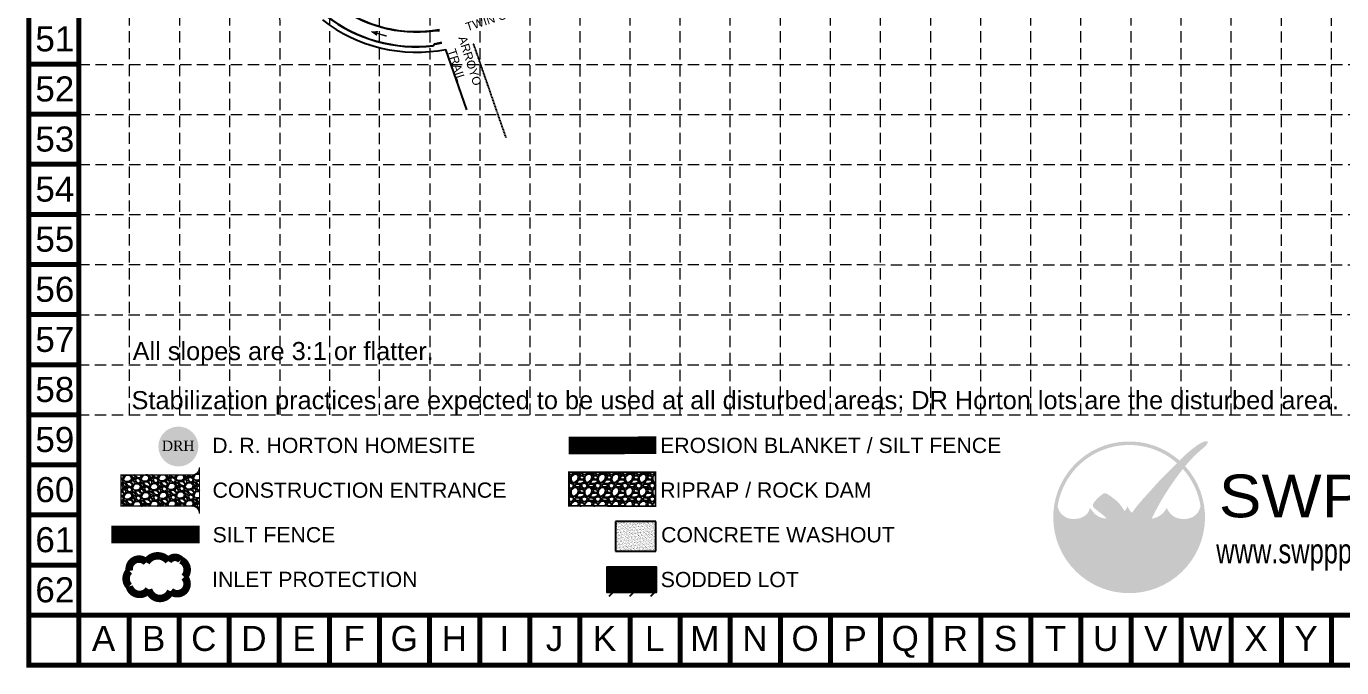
# Model space of a CAD drawing. Header units: inches. Extents: x 2510995 to 2514555, y 7106046 to 7111737.
# Drawn here: x 2510995 to 2513326, y 7106046 to 7107183 of the extents above; entities that cross this region are included whole.
import ezdxf
from ezdxf.enums import TextEntityAlignment as Align

# ---------------------------------------------------------------- set-up
doc = ezdxf.new("R2010")
doc.units = ezdxf.units.IN
doc.header["$MEASUREMENT"] = 0
for name, pattern in [('ACAD_ISO02W100', [15, 12, -3]), ('DASHED', [0.75, 0.5, -0.25]), ('HIDDEN', [0.375, 0.25, -0.125]), ('XHO437PT$0$HIDDEN2', [0.1875, 0.125, -0.0625])]:
    doc.linetypes.add(name, pattern=pattern)
for name, color, linetype in [('BASE', 7, 'Continuous'), ('C-WTRC-FULL-PH2B-N', 7, 'Continuous'), ('GRID', 254, 'DASHED'), ('LEGEND', 7, 'Continuous'), ('LOGO', 7, 'Continuous'), ('XHO437PT$0$C-ROAD-IDEN-E', 6, 'Continuous'), ('XHO437PT$0$V-BNDY-N', 3, 'Continuous'), ('XHO437PT$0$V-ESMT-ROW-E', 6, 'XHO437PT$0$HIDDEN2'), ('XHO437PT$0$V-RWAY-LINE-N', 4, 'Continuous'), ('XHO437PV$0$C-ROAD-BACK-N', 4, 'Continuous'), ('XHO437PV$0$C-ROAD-FACE-N', 2, 'Continuous')]:
    doc.layers.add(name, color=color, linetype=linetype)
doc.styles.add('DRHorton', font='dutcheb.ttf')
doc.styles.add("L200'", font='ARIAL.TTF', dxfattribs={"height": 0.001969})
doc.styles.add('LOGO1', font='ROCKEB.TTF', dxfattribs={"height": 25})
doc.styles.get("Standard").update_dxf_attribs({"font": 'ARIAL.TTF'})

# ---------------------------------------------------------------- blocks, each defined once
blk = doc.blocks.new('ARR')
blk.add_lwpolyline([(-5.56, 0.32, 0, 3.78, 0), (-0.35, 0.31, 3.78, 3.78, 0)], format="xyseb")
at = {"const_width": 1}
blk.add_lwpolyline([(-0.35, 0.31), (6.88, 0.31)], dxfattribs=at)
blk = doc.blocks.new('new logo')
at = {"layer": 'LOGO'}
h = blk.add_hatch(color=170, dxfattribs=at)
h.paths.add_polyline_path([(67.43, 44.06), (66.82, 44.7), (66.35, 45.25), (65.96, 45.76), (65.54, 46.4), (65.09, 47.19), (64.7, 47.94), (64.44, 48.47), (64.18, 49.02), (63.92, 49.58), (63.67, 50.15), (63.31, 50.99), (62.9, 52), (62.6, 52.78), (62.42, 53.27), (62.25, 53.75), (62.07, 54.23), (61.88, 54.72), (61.69, 55.22), (61.48, 55.74), (61.26, 56.27), (61.03, 56.81), (60.78, 57.37), (60.52, 57.93), (60.25, 58.5), (59.96, 59.07), (59.66, 59.64), (59.34, 60.2), (59.02, 60.77), (58.68, 61.32), (58.34, 61.87), (57.99, 62.4), (57.64, 62.91), (57.29, 63.4), (56.95, 63.87), (56.61, 64.32), (56.27, 64.74), (55.93, 65.14), (55.58, 65.53), (55.23, 65.91), (54.91, 66.23), (53.98, 66.22), (52.92, 66.33), (52.05, 66.5), (51.45, 66.64), (50.85, 66.81), (50.26, 67.01), (49.41, 67.35), (48.33, 67.91), (47.34, 68.56), (46.46, 69.26), (45.69, 70.02), (45.01, 70.79), (44.44, 71.52), (43.98, 72.16), (43.6, 72.69), (43.42, 72.95), (43.25, 73.18), (43.1, 73.38), (42.96, 73.53), (42.85, 73.65), (42.75, 73.73), (42.66, 73.76), (42.59, 73.76), (42.53, 73.71), (42.48, 73.63), (42.43, 73.52), (42.38, 73.38), (42.33, 73.22), (42.19, 72.76), (41.96, 72.1), (41.67, 71.46), (41.36, 70.91), (40.98, 70.34), (40.53, 69.77), (40.01, 69.21), (39.42, 68.67), (38.77, 68.17), (38.06, 67.7), (37.31, 67.27), (36.53, 66.9), (35.73, 66.59), (34.88, 66.34), (33.96, 66.14), (32.97, 65.99), (31.89, 65.9), (30.76, 65.86), (29.65, 65.89), (28.59, 65.97), (27.62, 66.13), (26.71, 66.36), (25.83, 66.67), (24.95, 67.08), (24.08, 67.58), (23.21, 68.18), (22.36, 68.88), (21.76, 69.47), (21.37, 69.89), (20.98, 70.36), (20.61, 70.88), (20.24, 71.46), (19.89, 72.13), (19.54, 72.89), (19.19, 73.77), (18.85, 74.77, -0.595729), (106.28, 106.77), (106.97, 107.48), (107.53, 108.05), (108.12, 108.64, 37.93689), (112.29, 104.53), (112.05, 104.24), (111.57, 103.66), (111.09, 103.06), (110.61, 102.47, -0.146449), (123.57, 75.01), (123.33, 74.47), (123.13, 73.97), (122.94, 73.5), (122.77, 73.07), (122.51, 72.4), (122.22, 71.72), (121.9, 71.1), (121.52, 70.53), (121.11, 70), (120.66, 69.51), (120.15, 69.03), (119.62, 68.57), (119.04, 68.14), (118.44, 67.73), (117.81, 67.36), (117.15, 67.03), (116.47, 66.74), (115.76, 66.49), (115.03, 66.28), (114.28, 66.11), (113.5, 65.97), (112.72, 65.88), (111.92, 65.82), (111.11, 65.8), (110.29, 65.82), (109.44, 65.89), (108.56, 66.01), (107.66, 66.19), (106.75, 66.43), (105.88, 66.73), (105.05, 67.1), (104.26, 67.53), (103.5, 68.04), (102.78, 68.61), (102.07, 69.26), (101.4, 69.96), (100.78, 70.68), (100.24, 71.38), (99.83, 72.02), (99.55, 72.52), (99.4, 72.79), (99.26, 73.03), (99.13, 73.24), (99.02, 73.4), (98.92, 73.52), (98.82, 73.58), (98.72, 73.6), (98.63, 73.58), (98.54, 73.51), (98.45, 73.42), (98.36, 73.3), (98.26, 73.16), (98.17, 73), (98.06, 72.83), (97.8, 72.39), (97.42, 71.81), (96.93, 71.14), (96.41, 70.55), (95.93, 70.06), (95.41, 69.58), (94.84, 69.11), (94.21, 68.65), (93.52, 68.19), (92.75, 67.74), (91.9, 67.28), (90.95, 66.85), (90.08, 66.57), (89.39, 66.39), (88.62, 66.22), (87.78, 66.08), (87.59, 65.61), (87.38, 65.07), (87.13, 64.45), (86.86, 63.76), (86.57, 63), (86.26, 62.19), (85.94, 61.33), (85.6, 60.44), (85.25, 59.53), (84.91, 58.59), (84.56, 57.66), (84.21, 56.72), (83.87, 55.8), (83.53, 54.89), (83.21, 54.02), (82.9, 53.18), (82.61, 52.38), (82.34, 51.64), (82.09, 50.96), (81.86, 50.33), (81.65, 49.76), (81.33, 48.95), (80.94, 48.06), (80.54, 47.29), (80.1, 46.58), (79.62, 45.94), (79.13, 45.36), (78.61, 44.81), (78.1, 44.32), (77.57, 43.87), (77.04, 43.47), (76.48, 43.12), (75.9, 42.81), (75.31, 42.55), (74.58, 42.28), (73.74, 42.05), (72.97, 41.94), (72.25, 41.93), (71.55, 42.04), (70.87, 42.22), (70.06, 42.5), (69.36, 42.77), (68.67, 43.11), (68.04, 43.53)])
h.paths.add_polyline_path([(71.76, 72.04), (70.7, 73.9), (70.07, 75.23), (69.69, 74.29), (68.67, 72.59), (67.85, 71.67), (67.95, 71.51), (68.11, 71.24), (68.27, 70.99), (68.41, 70.76), (68.55, 70.55), (68.68, 70.37), (68.8, 70.21), (68.92, 70.07), (69.04, 69.95), (69.15, 69.84), (69.26, 69.75), (69.37, 69.67), (69.48, 69.59), (69.59, 69.52), (69.7, 69.46), (69.82, 69.41), (69.94, 69.36), (70.05, 69.32), (70.17, 69.28), (70.29, 69.25), (70.41, 69.22), (70.53, 69.2), (70.64, 69.18), (70.76, 69.17), (70.88, 69.16), (71, 69.15), (71.11, 69.15), (71.22, 69.16), (71.33, 69.17), (71.44, 69.19), (71.54, 69.21), (71.64, 69.24), (71.74, 69.27), (71.84, 69.31), (71.94, 69.35), (72.04, 69.4), (72.14, 69.45), (72.24, 69.51), (72.35, 69.58), (72.45, 69.65), (72.56, 69.72), (72.67, 69.81), (72.78, 69.9), (72.89, 70), (73, 70.1), (73.11, 70.21), (73.22, 70.34), (73.3, 70.42), (72.52, 71.08)], flags=17)
blk.add_hatch(color=240, dxfattribs=at).paths.add_polyline_path([(117.73, 117.3), (118.86, 118.16), (119.82, 118.88), (120.63, 119.47), (121.31, 119.95), (121.89, 120.34), (122.37, 120.64), (122.78, 120.89), (123.13, 121.1), (123.45, 121.27), (123.73, 121.42), (123.99, 121.55), (124.22, 121.67), (124.44, 121.77), (124.65, 121.85), (124.84, 121.93), (125.03, 122.01), (125.21, 122.09), (125.4, 122.16), (125.58, 122.23), (125.76, 122.3), (125.93, 122.37), (126.1, 122.44), (126.26, 122.49), (126.41, 122.55), (126.56, 122.6), (126.69, 122.64), (126.82, 122.67), (126.95, 122.71), (127.06, 122.73), (127.18, 122.76), (127.29, 122.78), (127.39, 122.79), (127.5, 122.8), (127.6, 122.81), (127.7, 122.82), (127.79, 122.82), (127.89, 122.82), (127.98, 122.82), (128.06, 122.81), (128.14, 122.8), (128.22, 122.79), (128.29, 122.78), (128.35, 122.76), (128.42, 122.74), (128.47, 122.72), (128.52, 122.7), (128.57, 122.67), (128.62, 122.64), (128.65, 122.61), (128.69, 122.57), (128.72, 122.53), (128.75, 122.49), (128.77, 122.44), (128.79, 122.39), (128.81, 122.34), (128.82, 122.28), (128.83, 122.21), (128.84, 122.14), (128.84, 122.07), (128.84, 122), (128.83, 121.92), (128.82, 121.84), (128.81, 121.76), (128.79, 121.68), (128.77, 121.6), (128.74, 121.52), (128.7, 121.44), (128.66, 121.35), (128.61, 121.26), (128.56, 121.16), (128.5, 121.06), (128.43, 120.95), (128.35, 120.83), (128.27, 120.7), (128.18, 120.57), (128.08, 120.42), (127.96, 120.27), (127.85, 120.12), (127.71, 119.96), (127.57, 119.79), (127.42, 119.62), (127.25, 119.44), (127.06, 119.24), (126.84, 119.03), (126.58, 118.79), (126.28, 118.52), (125.94, 118.21), (125.54, 117.86), (125.08, 117.47), (124.58, 117.04), (124.04, 116.57), (123.48, 116.08), (122.89, 115.57), (122.3, 115.05), (121.71, 114.53), (121.13, 114.01), (120.58, 113.5), (120.04, 112.99), (119.52, 112.49), (119.01, 111.99), (118.51, 111.49), (118.02, 110.99), (117.53, 110.47), (117.03, 109.94), (116.53, 109.4), (116.03, 108.85), (115.52, 108.29), (115.02, 107.71), (114.51, 107.14), (114.01, 106.56), (113.51, 105.98), (113.02, 105.4), (112.54, 104.82), (112.05, 104.24), (111.57, 103.66), (111.09, 103.06), (110.59, 102.44), (110.09, 101.8), (109.56, 101.13), (109.02, 100.43), (108.45, 99.68), (107.87, 98.9), (107.27, 98.1), (106.66, 97.27), (106.04, 96.43), (105.43, 95.59), (104.82, 94.74), (104.23, 93.91), (103.65, 93.08), (103.08, 92.27), (102.52, 91.46), (101.97, 90.65), (101.42, 89.84), (100.87, 89.01), (100.32, 88.18), (99.77, 87.33), (99.2, 86.45), (98.63, 85.56), (98.06, 84.66), (97.5, 83.76), (96.94, 82.87), (96.4, 81.99), (95.88, 81.13), (95.38, 80.29), (94.91, 79.49), (94.46, 78.72), (94.03, 77.96), (93.61, 77.23), (93.21, 76.5), (92.81, 75.77), (92.41, 75.04), (92.01, 74.29), (91.6, 73.54), (91.18, 72.77), (90.78, 72.02), (90.38, 71.27), (90, 70.56), (89.64, 69.88), (89.31, 69.25), (89.01, 68.69), (88.75, 68.19), (88.53, 67.74), (88.33, 67.32), (88.15, 66.92), (87.97, 66.52), (87.78, 66.08), (87.59, 65.61), (87.38, 65.07), (87.13, 64.45), (86.86, 63.76), (86.57, 63), (86.26, 62.19), (85.94, 61.33), (85.6, 60.44), (85.25, 59.53), (84.91, 58.59), (84.56, 57.66), (84.21, 56.72), (83.87, 55.8), (83.53, 54.89), (83.21, 54.02), (82.9, 53.18), (82.61, 52.38), (82.34, 51.64), (82.09, 50.96), (81.86, 50.33), (81.65, 49.76), (81.44, 49.23), (81.24, 48.75), (81.04, 48.29), (80.84, 47.87), (80.64, 47.48), (80.43, 47.11), (80.2, 46.75), (79.97, 46.41), (79.73, 46.09), (79.49, 45.78), (79.24, 45.49), (78.99, 45.21), (78.74, 44.95), (78.48, 44.69), (78.23, 44.45), (77.97, 44.21), (77.71, 43.99), (77.44, 43.78), (77.17, 43.58), (76.9, 43.39), (76.62, 43.21), (76.33, 43.04), (76.04, 42.89), (75.75, 42.75), (75.45, 42.62), (75.16, 42.5), (74.87, 42.39), (74.58, 42.29), (74.3, 42.2), (74.02, 42.13), (73.75, 42.07), (73.49, 42.02), (73.23, 41.98), (72.98, 41.95), (72.73, 41.94), (72.49, 41.93), (72.24, 41.94), (72.01, 41.97), (71.77, 42), (71.53, 42.05), (71.3, 42.11), (71.06, 42.17), (70.83, 42.24), (70.59, 42.32), (70.35, 42.4), (70.12, 42.48), (69.88, 42.57), (69.64, 42.66), (69.4, 42.76), (69.16, 42.87), (68.93, 42.98), (68.69, 43.11), (68.47, 43.25), (68.25, 43.39), (68.04, 43.55), (67.83, 43.72), (67.62, 43.9), (67.42, 44.09), (67.22, 44.28), (67.03, 44.49), (66.83, 44.69), (66.64, 44.9), (66.45, 45.13), (66.26, 45.36), (66.06, 45.62), (65.86, 45.91), (65.65, 46.23), (65.43, 46.59), (65.2, 47), (64.96, 47.45), (64.7, 47.94), (64.44, 48.47), (64.18, 49.02), (63.92, 49.58), (63.67, 50.15), (63.43, 50.71), (63.2, 51.26), (62.99, 51.78), (62.79, 52.29), (62.6, 52.78), (62.42, 53.27), (62.25, 53.75), (62.07, 54.23), (61.88, 54.72), (61.69, 55.22), (61.48, 55.74), (61.26, 56.27), (61.03, 56.81), (60.78, 57.37), (60.52, 57.93), (60.25, 58.5), (59.96, 59.07), (59.66, 59.64), (59.34, 60.2), (59.02, 60.77), (58.68, 61.32), (58.34, 61.87), (57.99, 62.4), (57.64, 62.91), (57.29, 63.4), (56.95, 63.87), (56.61, 64.32), (56.27, 64.74), (55.93, 65.14), (55.58, 65.53), (55.23, 65.91), (54.86, 66.28), (54.49, 66.65), (54.09, 67.01), (53.68, 67.39), (53.25, 67.76), (52.81, 68.14), (52.35, 68.52), (51.89, 68.9), (51.42, 69.28), (50.95, 69.66), (50.48, 70.04), (50.01, 70.41), (49.54, 70.78), (49.09, 71.13), (48.65, 71.47), (48.24, 71.8), (47.84, 72.11), (47.47, 72.4), (47.14, 72.66), (46.83, 72.9), (46.56, 73.11), (46.32, 73.3), (46.11, 73.47), (45.92, 73.63), (45.75, 73.78), (45.6, 73.92), (45.46, 74.05), (45.34, 74.18), (45.23, 74.31), (45.13, 74.44), (45.04, 74.56), (44.96, 74.69), (44.9, 74.82), (44.84, 74.96), (44.8, 75.1), (44.76, 75.24), (44.73, 75.39), (44.72, 75.54), (44.71, 75.69), (44.7, 75.84), (44.71, 75.99), (44.72, 76.15), (44.75, 76.3), (44.78, 76.45), (44.81, 76.6), (44.86, 76.75), (44.92, 76.9), (44.99, 77.06), (45.07, 77.23), (45.17, 77.4), (45.29, 77.59), (45.42, 77.8), (45.57, 78.01), (45.73, 78.24), (45.91, 78.48), (46.11, 78.73), (46.32, 78.99), (46.55, 79.26), (46.8, 79.54), (47.06, 79.83), (47.33, 80.13), (47.62, 80.43), (47.91, 80.73), (48.21, 81.04), (48.52, 81.34), (48.84, 81.64), (49.16, 81.93), (49.48, 82.21), (49.79, 82.48), (50.1, 82.74), (50.41, 82.98), (50.7, 83.21), (50.98, 83.42), (51.24, 83.62), (51.49, 83.79), (51.7, 83.95), (51.9, 84.08), (52.08, 84.19), (52.25, 84.29), (52.4, 84.38), (52.55, 84.45), (52.68, 84.51), (52.82, 84.56), (52.95, 84.61), (53.08, 84.64), (53.21, 84.67), (53.34, 84.69), (53.47, 84.7), (53.6, 84.7), (53.72, 84.69), (53.85, 84.68), (53.97, 84.65), (54.1, 84.62), (54.22, 84.58), (54.35, 84.54), (54.48, 84.48), (54.61, 84.43), (54.74, 84.36), (54.88, 84.3), (55.02, 84.23), (55.17, 84.15), (55.34, 84.06), (55.51, 83.97), (55.7, 83.86), (55.91, 83.73), (56.14, 83.59), (56.4, 83.42), (56.68, 83.23), (56.99, 83.01), (57.32, 82.78), (57.67, 82.53), (58.03, 82.27), (58.4, 81.99), (58.79, 81.71), (59.18, 81.42), (59.57, 81.13), (59.97, 80.83), (60.37, 80.53), (60.76, 80.22), (61.15, 79.91), (61.54, 79.59), (61.91, 79.27), (62.28, 78.93), (62.64, 78.6), (62.98, 78.25), (63.32, 77.9), (63.65, 77.54), (63.97, 77.17), (64.29, 76.79), (64.6, 76.4), (64.91, 76.01), (65.22, 75.6), (65.52, 75.19), (65.82, 74.78), (66.11, 74.37), (66.39, 73.96), (66.66, 73.57), (66.91, 73.18), (67.15, 72.81), (67.37, 72.45), (67.58, 72.12), (67.77, 71.8), (67.95, 71.51), (68.11, 71.24), (68.27, 70.99), (68.41, 70.76), (68.55, 70.55), (68.68, 70.37), (68.8, 70.21), (68.92, 70.07), (69.04, 69.95), (69.15, 69.84), (69.26, 69.75), (69.37, 69.67), (69.48, 69.59), (69.59, 69.52), (69.7, 69.46), (69.82, 69.41), (69.94, 69.36), (70.05, 69.32), (70.17, 69.28), (70.29, 69.25), (70.41, 69.22), (70.53, 69.2), (70.64, 69.18), (70.76, 69.17), (70.88, 69.16), (71, 69.15), (71.11, 69.15), (71.22, 69.16), (71.33, 69.17), (71.44, 69.19), (71.54, 69.21), (71.64, 69.24), (71.74, 69.27), (71.84, 69.31), (71.94, 69.35), (72.04, 69.4), (72.14, 69.45), (72.24, 69.51), (72.35, 69.58), (72.45, 69.65), (72.56, 69.72), (72.67, 69.81), (72.78, 69.9), (72.89, 70), (73, 70.1), (73.11, 70.21), (73.22, 70.34), (73.34, 70.47), (73.46, 70.61), (73.58, 70.77), (73.72, 70.94), (73.85, 71.12), (74, 71.32), (74.15, 71.53), (74.32, 71.77), (74.5, 72.01), (74.68, 72.27), (74.88, 72.55), (75.09, 72.84), (75.32, 73.15), (75.56, 73.46), (75.82, 73.79), (76.09, 74.14), (76.37, 74.49), (76.67, 74.87), (76.99, 75.25), (77.32, 75.65), (77.66, 76.07), (78.02, 76.5), (78.39, 76.95), (78.77, 77.42), (79.18, 77.91), (79.6, 78.4), (80.03, 78.92), (80.49, 79.45), (80.96, 80), (81.46, 80.56), (81.97, 81.13), (82.5, 81.72), (83.04, 82.31), (83.59, 82.91), (84.14, 83.51), (84.68, 84.1), (85.22, 84.68), (85.74, 85.25), (86.24, 85.81), (86.73, 86.35), (87.2, 86.89), (87.67, 87.41), (88.13, 87.94), (88.59, 88.46), (89.06, 88.98), (89.53, 89.52), (90.01, 90.05), (90.5, 90.6), (91, 91.16), (91.52, 91.73), (92.06, 92.31), (92.61, 92.9), (93.18, 93.5), (93.77, 94.12), (94.38, 94.75), (95.01, 95.39), (95.64, 96.03), (96.28, 96.68), (96.92, 97.32), (97.56, 97.96), (98.19, 98.58), (98.8, 99.19), (99.39, 99.77), (99.96, 100.34), (100.52, 100.9), (101.07, 101.45), (101.61, 101.98), (102.14, 102.52), (102.66, 103.05), (103.19, 103.59), (103.72, 104.13), (104.25, 104.67), (104.78, 105.23), (105.32, 105.78), (105.86, 106.34), (106.41, 106.91), (106.97, 107.48), (107.53, 108.05), (108.11, 108.62), (108.69, 109.2), (109.27, 109.77), (109.86, 110.34), (110.45, 110.91), (111.04, 111.47), (111.62, 112.02), (112.2, 112.56), (112.77, 113.1), (113.35, 113.62), (113.95, 114.16), (114.58, 114.71), (115.26, 115.3), (116.01, 115.91), (116.82, 116.58)])
at = {"layer": 'LOGO', "style": 'LOGO1'}
for s, height, width, p in [('SWPPP', 31.324, 1.115, (136.96, 67.05)), ('www.swppp.com', 18.1118, 0.77, (135.01, 33.35))]:
    blk.add_text(s, height=height, dxfattribs=dict(at, width=width)).set_placement(p)
blk = doc.blocks.new('DRHorton')
h = blk.add_hatch(color=1)
h.paths.add_polyline_path([(78.7, 25.8, 1), (40.4, 25.8, 1)])
h.paths.add_polyline_path([(42.3, 17.9), (76.5, 17.9), (76.5, 34.9), (42.3, 34.9)], flags=24)
at = {"layer": 'BASE', "color": 176, "style": 'DRHorton'}
blk.add_text('DRH', height=9.81, dxfattribs=at).set_placement((59.4, 21.6), align=Align.CENTER)

msp = doc.modelspace()

# ---------------------------------------------------------------- hatches: boundary and pattern name
at = {"layer": 'BASE'}
h = msp.add_hatch(dxfattribs=at)
h.set_pattern_fill('AR-SAND', color=30, scale=1.29438, style=0)
h.set_pattern_definition([(37.5, (2513802.7505, 7106096.7173), (-0.131303, 4.0162554), [0, -3.1682753, 0, -3.543466, 0, -3.3871365]), (7.5, (2513802.7505, 7106096.7173), (3.688908, 5.882458), [0, -1.709201, 0, -2.8556166, 0, -1.0943056]), (327.5, (2513800.1867, 7106096.7173), (6.491091, 0.011796), [0, -1.042196, 0, -3.751905, 0, -4.8983204]), (317.5, (2513800.1867, 7106096.717), (6.265945, 1.82942), [0, -0.521098, 0, -2.459582, 0, -2.813929])])
h.paths.add_polyline_path([(2512110.3, 7106253), (2512110.3, 7106305.2), (2512038.9, 7106305.2), (2512038.9, 7106253)])
at = {"layer": 'LEGEND'}
h = msp.add_hatch(dxfattribs=at)
h.set_pattern_fill('GRAVEL', color=4, scale=21.911477, angle=-43.9343, style=0)
h.set_pattern_definition([(184.078545, (2480535.3273, 7093104.972), (-263.06006846, -20.39016361), [2.947882, -291.840892]), (141.0354448, (2480532.3869, 7093104.7623), (204.553812237, -166.655639097), [5.058659, -500.807078]), (88.576145, (2480528.4536, 7093107.9433), (-9.43959469, -325.600724833), [3.566926, -353.126067]), (223.339445, (2480518.499, 7093109.9277), (319.837092197, 300.38222516), [4.606625, -456.0558]), (248.899445, (2480515.1486, 7093106.766), (103.53826412, 265.365601336), [4.51716, -447.19951]), (313.339445, (2480513.5224, 7093102.5518), (-300.38222516, 319.837092197), [4.606625, -456.0558]), (353.7599448, (2480516.684, 7093099.2014), (-357.159204598, 39.845369221), [6.092026, -603.1101]), (28.3210448, (2480522.7399, 7093098.5392), (444.918569318, 240.723073015), [5.7515, -569.398678]), (77.495345, (2480527.803, 7093101.2678), (71.403406244, 326.75349164), [4.622226, -457.600888]), (131.302145, (2480528.8038, 7093105.7804), (158.36902894, -183.01097732), [5.276985, -258.572149]), (178.4631448, (2480525.3208, 7093109.74464), (-356.582872325, 8.863195212), [6.824286, -675.604791]), (94.879845, (2480533.9684, 7093094.719), (-19.2374872, 201.0957831), [2.329212, -230.592967]), (127.534945, (2480533.7703, 7093097.0398), (174.724348555, -229.1962378), [4.431311, -438.70088]), (181.065745, (2480531.07, 7093100.554), (-15.2028996, -15.7792576), [3.098743, -27.888753]), (159.264345, (2480531.7903, 7093103.5115), (109.3020694, -44.45594396), [1.668734, -165.204102]), (247.867145, (2480530.2297, 7093104.1023), (29.8294375, 62.54065607), [2.359932, -115.636988]), (347.029545, (2480529.3406, 7093101.9162), (77.74355456, -14.05010993), [3.832953, -123.931819]), (117.630845, (2480533.076, 7093101.056), (16.3556417, -46.185024), [2.771605, -66.518577]), (332.455245, (2480521.0777, 7093112.92), (203.401135956, -104.69133913), [3.882714, -384.389647]), (26.411945, (2480524.5203, 7093111.1244), (-230.34881224, -112.76030656), [3.257382, -322.480149]), (249.264345, (2480536.1163, 7093104.2118), (44.45594396, 109.3020694), [3.337447, -163.53539]), (299.676245, (2480534.9346, 7093101.0905), (-112.183988277, 199.36662552), [3.882714, -384.389647]), (295.509745, (2480511.652, 7093103.1368), (-48.4905639, 107.5729448), [3.744233, -183.467515]), (250.840845, (2480513.2644, 7093099.7576), (88.33575535, 249.58618987), [3.137241, -310.587366]), (22.867145, (2480521.0712, 7093088.2805), (107.57299675, 48.49044954), [3.337447, -163.53539]), (333.419745, (2480524.1464, 7093089.5774), (-265.941813495, 134.52074005), [3.673043, -363.630253]), (25.509745, (2480513.3394, 7093095.73), (-107.5729448, -48.4905639), [1.872117, -185.339632]), (57.375645, (2480520.1244, 7093089.1927), (45.0323756, 78.31988173), [1.117266, -110.609772]), (122.029545, (2480520.727, 7093090.1337), (32.1349015, -61.3879151), [4.51716, -85.82616]), (142.074745, (2480518.3311, 7093093.9632), (172.99540801, -136.249703144), [4.186188, -414.431991]), (259.755845, (2480527.9723, 7093100.496), (14.6265093, 46.7614137), [3.160117, -75.842831]), (309.2229448, (2480527.4103, 7093097.3864), (237.841375242, -290.007835176), [5.517178, -546.199727]), (17.011145, (2480530.899, 7093093.1123), (-169.53728148, -49.64319529), [2.255918, -223.336543]), (46.065745, (2480533.056, 7093093.772), (-0.576358, 30.982148), [1.314689, -20.596789]), (76.322145, (2480518.4716, 7093094.7406), (-43.30337128, -171.26630978), [3.04403, -301.359939]), (4.078545, (2480519.1914, 7093097.6984), (263.06006846, 20.39016361), [5.895765, -288.89301]), (316.065745, (2480525.072, 7093098.118), (30.982148, 0.576358), [5.696984, -16.214493]), (281.370545, (2480529.1748, 7093094.165), (-51.372041715, 262.483766676), [3.464511, -342.986355]), (210.120345, (2480529.858, 7093090.7684), (-76.59083248, -47.91411976), [3.190355, -156.327609]), (163.7117448, (2480527.0983, 7093089.16745), (-451.834802118, 131.062290038), [5.194444, -514.250843]), (131.4918448, (2480522.11235, 7093090.6243), (-189.927478612, 213.416812772), [5.495377, -544.041687])])
edge = h.paths.add_edge_path()
edge.add_line((2511301.6, 7106319.3), (2511301.6, 7106401.5))
edge.add_arc((2511287.9, 7106401.5), 13.7, -89.9609, 0, ccw=False)
edge.add_line((2511287.9, 7106387.8), (2511162.4, 7106387.8))
edge.add_line((2511162.4, 7106387.8), (2511162.4, 7106333))
edge.add_line((2511162.4, 7106333), (2511287.9, 7106333))
edge.add_arc((2511287.9, 7106319.3), 13.7, 0, 90.0391, ccw=False)
at = {"layer": 'LEGEND', "linetype": 'ACAD_ISO02W100'}
h = msp.add_hatch(dxfattribs=at)
h.set_pattern_fill('GRAVEL', color=240, scale=24.082446, style=0)
h.set_pattern_definition([(228.0128, (2510242.8311, 7105116.8944), (-192.6595278, -216.742049), [3.23996, -320.75622]), (184.9697, (2510240.6637, 7105114.4862), (288.9893808, 24.08223694), [5.55987, -550.42659]), (132.5104, (2510235.1247, 7105114.0045), (240.8242394, -264.9071181), [3.92033, -388.11348]), (267.2737, (2510225.7326, 7105107.9839), (24.0823504, 481.64893294), [5.06305, -501.2414]), (292.8337, (2510225.4918, 7105102.9266), (-120.41247, 288.9892691), [4.96472, -491.50763]), (357.2737, (2510227.4184, 7105098.3509), (-481.64893294, 24.0823504), [5.06305, -501.2414]), (37.6942, (2510232.4757, 7105098.1101), (-313.0719787, -240.82423185), [6.69562, -662.8657]), (72.2553, (2510237.7738, 7105102.2041), (168.57738323, 529.81372766), [6.32135, -625.81418]), (121.4296, (2510239.7004, 7105108.2247), (-192.65976863, 313.07168226), [5.0802, -502.93957]), (175.2364, (2510237.0513, 7105112.5596), (264.906932, -24.0822424), [5.79982, -284.19124]), (222.3974, (2510231.27156, 7105113.0412), (-288.98953253, -264.90671852), [7.50043, -742.5431]), (138.8141, (2510249.5742, 7105107.743), (-168.577195, 144.494613), [2.55999, -253.4399]), (171.4692, (2510247.6476, 7105109.4288), (313.0717605, -48.1650831), [4.87036, -482.16696]), (225, (2510242.831, 7105110.151), (-3e-15, -24.08245), [3.40576, -30.65194]), (203.1986, (2510241.1454, 7105113.0412), (120.412225, 48.1649245), [1.83407, -181.57237]), (291.8014, (2510239.4596, 7105112.3187), (-24.082444, 72.2473454), [2.59375, -127.0942]), (30.9638, (2510240.423, 7105109.9105), (72.247291, 48.1649524), [4.21272, -136.21087]), (161.5651, (2510244.035, 7105112.078), (48.164903, -24.082408), [3.04621, -73.10918]), (16.3895, (2510225.4918, 7105112.3187), (240.8245159, 72.2471633), [4.2674, -422.47462]), (70.3462, (2510229.5858, 7105113.5229), (-96.3296707, -264.9069606), [3.58012, -354.43119]), (293.1986, (2510244.0353, 7105116.8944), (-48.1649245, 120.412225), [3.66812, -179.73833]), (343.6105, (2510245.4802, 7105113.5229), (-240.8245159, 72.2471633), [4.2674, -422.47462]), (339.444, (2510225.4918, 7105097.3876), (-120.412276, 48.164796), [4.1152, -201.6453]), (294.7751, (2510229.345, 7105095.9427), (-120.4120434, 264.9069916), [3.44808, -341.36008]), (66.8014, (2510244.276, 7105092.812), (48.1649245, 120.412225), [3.66812, -179.73833]), (17.354, (2510245.721, 7105096.1835), (-313.0718504, -96.3296528), [4.03696, -399.6584]), (69.444, (2510232.4757, 7105092.812), (-48.164796, -120.412276), [2.0576, -203.70291]), (101.3099, (2510242.831, 7105092.812), (-24.082389, 96.329803), [1.22796, -121.56889]), (165.9638, (2510242.5903, 7105094.016), (72.247352, -24.0824), [4.96472, -94.32974]), (186.009, (2510237.7738, 7105095.2202), (240.8244569, 24.08242986), [4.60095, -455.49353]), (303.6901, (2510240.423, 7105107.743), (-24.082478, 48.164882), [3.47322, -83.35727]), (353.1572, (2510242.3495, 7105104.8532), (409.40157168, -48.1650852), [6.06382, -600.3167]), (60.9454, (2510248.37, 7105104.1307), (-96.3297858, -168.5771333), [2.47943, -245.46452]), (90, (2510249.574, 7105106.298), (-24.08245, 24.08245), [1.44495, -22.6375]), (120.2564, (2510237.2922, 7105095.9427), (96.329662, -168.5771832), [3.34563, -331.2184]), (48.0128, (2510235.6064, 7105098.8326), (192.6595278, 216.742049), [6.47991, -317.51627]), (0, (2510239.941, 7105103.65), (24.08245, 24.08245), [6.26144, -17.821]), (325.3048, (2510246.2027, 7105103.649), (-240.8243247, 168.5773314), [3.80777, -376.96913]), (254.0546, (2510249.3334, 7105101.4816), (-24.0824436, -96.329788), [3.50645, -171.8164]), (207.646, (2510248.3701, 7105098.1101), (-457.56637857, -240.82464867), [5.7091, -565.20235]), (175.4261, (2510243.3128, 7105095.461), (-313.07181524, 24.0823211), [6.03985, -597.94484])])
h.paths.add_polyline_path([(2511956.4, 7106333.1), (2512109.6, 7106332.8), (2512109.6, 7106393.1), (2511956.4, 7106392.8)])
at = {"layer": 'LEGEND'}
h = msp.add_hatch(dxfattribs=at)
h.set_pattern_fill('ANSI31', color=2, scale=10.40989, style=0)
h.set_pattern_definition([(45, (2511917.7439, 7106070.3196), (-0.920113, 0.920113), [])])
h.paths.add_polyline_path([(2512023.3, 7106224.6), (2512023.3, 7106222), (2512023.3, 7106180.3), (2512111.3, 7106180.3), (2512111.3, 7106224.6)])
h = msp.add_hatch(dxfattribs=at)
h.set_pattern_fill('ANSI31', color=2, scale=208.19781, style=0)
h.set_pattern_definition([(45, (2511917.744, 7106063.49), (-18.4023, 18.4023), [])])
h.paths.add_polyline_path([(2512023.3, 7106217.8), (2512023.3, 7106215.1), (2512023.3, 7106173.4), (2512111.3, 7106173.4), (2512111.3, 7106217.8)])

# ---------------------------------------------------------------- linework, layer by layer
at = {"layer": 'BASE', "color": 30, "linetype": 'Continuous'}
for p, q in [((2512110.3, 7106305.2), (2512038.9, 7106305.2)), ((2512038.9, 7106305.2), (2512038.9, 7106253)), ((2512110.3, 7106253), (2512110.3, 7106305.2)), ((2512038.9, 7106253), (2512110.3, 7106253))]:
    msp.add_line(p, q, dxfattribs=at)
at = {"layer": 'BASE', "const_width": 8.88}
for points in [[(2514550.5, 7106050.7), (2514550.5, 7111732.7), (2510999.2, 7111732.7), (2510999.2, 7106050.7)], [(2514461.7, 7106139.5), (2514461.7, 7111643.9), (2511088, 7111643.9), (2511088, 7106139.5)]]:
    msp.add_lwpolyline(points, close=True, dxfattribs=at)
for points in [[(2511088, 7107116.1), (2510999.2, 7107116.1)], [(2511088, 7107027.3), (2510999.2, 7107027.3)], [(2511088, 7106938.6), (2510999.2, 7106938.6)], [(2511088, 7106849.8), (2510999.2, 7106849.8)], [(2511088, 7106761), (2510999.2, 7106761)], [(2511088, 7106672.2), (2510999.2, 7106672.2)], [(2511088, 7106583.4), (2510999.2, 7106583.4)], [(2511088, 7106494.7), (2510999.2, 7106494.7)], [(2511088, 7106405.9), (2510999.2, 7106405.9)], [(2511088, 7106317.1), (2510999.2, 7106317.1)], [(2511088, 7106228.3), (2510999.2, 7106228.3)], [(2511088, 7106139.5), (2510999.2, 7106139.5)], [(2511088, 7106139.5), (2511088, 7106050.7)], [(2511176.8, 7106139.5), (2511176.8, 7106050.7)], [(2511265.6, 7106139.5), (2511265.6, 7106050.7)], [(2511354.3, 7106139.5), (2511354.3, 7106050.7)], [(2511443.1, 7106139.5), (2511443.1, 7106050.7)], [(2511531.9, 7106139.5), (2511531.9, 7106050.7)], [(2511620.7, 7106139.5), (2511620.7, 7106050.7)], [(2511709.5, 7106139.5), (2511709.5, 7106050.7)], [(2511798.2, 7106139.5), (2511798.2, 7106050.7)], [(2511887, 7106139.5), (2511887, 7106050.7)], [(2511975.8, 7106139.5), (2511887, 7106139.5)], [(2511975.8, 7106139.5), (2511975.8, 7106050.7)], [(2512064.6, 7106139.5), (2512064.6, 7106050.7)], [(2512153.4, 7106139.5), (2512153.4, 7106050.7)], [(2512242.2, 7106139.5), (2512242.2, 7106050.7)], [(2512330.9, 7106139.5), (2512330.9, 7106050.7)], [(2512419.7, 7106139.5), (2512419.7, 7106050.7)], [(2512508.5, 7106139.5), (2512508.5, 7106050.7)], [(2512597.3, 7106139.5), (2512597.3, 7106050.7)], [(2512686.1, 7106139.5), (2512686.1, 7106050.7)], [(2512774.8, 7106139.5), (2512774.8, 7106050.7)], [(2512863.6, 7106139.5), (2512863.6, 7106050.7)], [(2512952.4, 7106139.5), (2512952.4, 7106050.7)], [(2513041.2, 7106139.5), (2513041.2, 7106050.7)], [(2513130, 7106139.5), (2513130, 7106050.7)], [(2513218.7, 7106139.5), (2513218.7, 7106050.7)], [(2513307.5, 7106139.5), (2513307.5, 7106050.7)]]:
    msp.add_lwpolyline(points, dxfattribs=at)
at = {"layer": 'GRID', "color": 252, "linetype": 'HIDDEN', "lineweight": 0, "ltscale": 80}
for p, q in [((2511177.6, 7106494.7), (2511177.1, 7111640.6)), ((2511266.7, 7106494.6), (2511265.6, 7111640.6)), ((2511355.3, 7106494.6), (2511354.4, 7111640.3)), ((2511444.5, 7106494.6), (2511443.1, 7111640.2)), ((2511532.5, 7106494.6), (2511532.1, 7111640.9)), ((2511620.7, 7106494.6), (2511621, 7111640.7)), ((2511710.2, 7106494.6), (2511709.7, 7111640.4)), ((2511799.3, 7106494.6), (2511798.4, 7111640.5)), ((2511887.3, 7106494.6), (2511887.4, 7111640.4)), ((2511976.4, 7106494.5), (2511976.3, 7111640.4)), ((2512064.6, 7106494.5), (2512064.8, 7111640.4)), ((2512153.4, 7106494.5), (2512153.9, 7111640.3)), ((2512242.2, 7106494.5), (2512242.2, 7111643.9)), ((2512330.9, 7106494.5), (2512330.9, 7111643.9)), ((2512419.7, 7106494.5), (2512419.7, 7111643.9)), ((2512508.5, 7106494.5), (2512508.5, 7111643.9)), ((2512597.3, 7106494.4), (2512597.3, 7111643.9)), ((2512686.1, 7106494.4), (2512686.1, 7111643.9)), ((2512774.8, 7106494.4), (2512774.8, 7111643.9)), ((2512863.6, 7106494.4), (2512863.6, 7111643.9)), ((2512952.4, 7106494.4), (2512952.4, 7111643.9)), ((2513041.2, 7106494.4), (2513041.2, 7111643.9)), ((2513130, 7106494.4), (2513130, 7111643.9)), ((2513218.7, 7106494.3), (2513218.7, 7111643.9)), ((2513307.5, 7106494.3), (2513307.5, 7111643.9)), ((2511087.2, 7107115.8), (2514460.8, 7107115.8)), ((2511087.2, 7107027), (2514460.8, 7107027)), ((2511087.2, 7106938.3), (2514460.8, 7106938.3)), ((2511087.2, 7106849.5), (2514460.8, 7106849.5)), ((2511086.7, 7106760.8), (2514458, 7106760.6)), ((2511086.1, 7106671.7), (2514458, 7106672.3)), ((2511086.4, 7106583.2), (2514458.3, 7106582.9)), ((2511086.4, 7106494.7), (2514458.2, 7106494.1))]:
    msp.add_line(p, q, dxfattribs=at)
at = {"layer": 'LEGEND', "color": 84, "const_width": 31.3}
msp.add_lwpolyline([(2511955.6, 7106440.4), (2512111.2, 7106440.5)], dxfattribs=at)
at = {"layer": 'LEGEND', "color": 4, "const_width": 2.19}
msp.add_lwpolyline([(2511301.6, 7106319.3), (2511301.6, 7106401.5, -0.414014), (2511287.9, 7106387.8), (2511162.4, 7106387.8), (2511162.4, 7106333), (2511287.9, 7106333, -0.414413)], format="xyb", close=True, dxfattribs=at)
at = {"layer": 'LEGEND', "color": 240, "linetype": 'Continuous', "const_width": 3.01}
msp.add_lwpolyline([(2511956.4, 7106333.1), (2512109.6, 7106332.8), (2512109.6, 7106393.1), (2511956.4, 7106392.8)], close=True, dxfattribs=at)
at = {"layer": 'LEGEND', "color": 200, "const_width": 31.3}
msp.add_lwpolyline([(2511145.2, 7106282.7), (2511302.2, 7106282.7)], dxfattribs=at)
at = {"layer": 'LEGEND', "color": 170, "ltscale": 100, "const_width": 13.3}
msp.add_lwpolyline([(2511207.5, 7106233, 0.520567), (2511207.5, 7106233, 0.765195), (2511177.4, 7106217.8, 0.417879), (2511177.2, 7106190.5, 0.6649), (2511211.6, 7106185.2, 0.744833), (2511250.5, 7106182, 0.975642), (2511274.7, 7106207, 0.520567), (2511268.6, 7106237.1, 0.520567), (2511246.5, 7106235.1, 0.540264), (2511207.5, 7106233)], format="xyb", close=True, dxfattribs=at)
at = {"layer": 'LEGEND', "color": 2}
msp.add_lwpolyline([(2512023.3, 7106222), (2512023.3, 7106180.3), (2512111.3, 7106180.3), (2512111.3, 7106224.6), (2512023.3, 7106224.6)], close=True, dxfattribs=at)
at = {"layer": 'XHO437PT$0$V-BNDY-N', "color": 7}
msp.add_line((2511775.2, 7107035.2), (2511738.3, 7107142.4), dxfattribs=at)
msp.add_arc((2511686.2, 7107408.3), 271, 232.1098, 281.0942, dxfattribs=at)
at = {"layer": 'XHO437PT$0$V-ESMT-ROW-E', "color": 7}
msp.add_line((2511844.9, 7106986.1), (2511787.1, 7107152.6), dxfattribs=at)
at = {"layer": 'XHO437PT$0$V-RWAY-LINE-N', "color": 7}
msp.add_arc((2511686.2, 7107408.3), 271, 232.1098, 281.0942, dxfattribs=at)
at = {"layer": 'XHO437PV$0$C-ROAD-BACK-N', "color": 7}
msp.add_line((2511718.9, 7107151.9), (2511716.2, 7107148.5), dxfattribs=at)
for radius, start, end in [(261.5, 232.1098, 276.5942), (234.5, 232.1098, 280.0115), (258.5, 277.2591, 280.0115)]:
    msp.add_arc((2511686.2, 7107408.3), radius, start, end, dxfattribs=at)
at = {"layer": 'XHO437PV$0$C-ROAD-FACE-N', "color": 7}
for p, q in [((2511715.9, 7107175.2), (2511727.2, 7107175.9)), ((2511718.8, 7107152.4), (2511730.9, 7107155.2)), ((2511718.5, 7107152.2), (2511716.1, 7107149.2))]:
    msp.add_line(p, q, dxfattribs=at)
for centre, radius, start, end in [((2511686.2, 7107408.3), 261, 232.1098, 276.5028), ((2511686.2, 7107408.3), 235, 232.1098, 277.2591), ((2511715.7, 7107149.5), 0.5, 276.5028, 321.7599), ((2511718.9, 7107151.9), 0.5, 97.2591, 141.7599)]:
    msp.add_arc(centre, radius, start, end, dxfattribs=at)

# ---------------------------------------------------------------- block references
at = {"layer": 'C-WTRC-FULL-PH2B-N', "color": 7, "xscale": 2.393527466475415, "yscale": 2.393527489155531, "zscale": 2.393527499999999, "rotation": 344.218652643441}
msp.add_blockref('ARR', (2511617.4, 7107169.6), dxfattribs=at)
at = {"layer": 'GRID', "xscale": 2.419999903067946, "yscale": 2.419999903067946, "zscale": 2.419999903196799}
msp.add_blockref('new logo', (2512776.5, 7106150.6), dxfattribs=at)
at = {"layer": 'LEGEND', "xscale": 1.847999999765307, "yscale": 1.848000000230968, "zscale": 1.847999999997555}
msp.add_blockref('DRHorton', (2511154.2, 7106390.7), dxfattribs=at)

# ---------------------------------------------------------------- texts
at = {"layer": 'BASE'}
for s, height, p in [('51', 44.39, (2511045.3, 7107161)), ('52', 44.39, (2511045.3, 7107072.2)), ('53', 44.39, (2511045.3, 7106983.4)), ('54', 44.39, (2511045.3, 7106894.7)), ('55', 44.39, (2511045.3, 7106805.9)), ('56', 44.39, (2511045.3, 7106717.1)), ('57', 44.39, (2511045.3, 7106628.3)), ('58', 44.39, (2511045.3, 7106539.5)), ('59', 44.39, (2511045.3, 7106450.8)), ('60', 44.39, (2511045.3, 7106362)), ('61', 44.39, (2511045.3, 7106273.2)), ('62', 44.39, (2511045.3, 7106184.4)), ('A', 44.4, (2511131.7, 7106098.2)), ('B', 44.4, (2511220.5, 7106098.2)), ('C', 44.4, (2511309.3, 7106098.2)), ('D', 44.4, (2511398.1, 7106098.2)), ('E', 44.4, (2511486.8, 7106098.2)), ('F', 44.4, (2511575.6, 7106098.2)), ('G', 44.4, (2511664.4, 7106098.2)), ('H', 44.4, (2511753.2, 7106098.2)), ('I', 44.4, (2511842, 7106098.2)), ('J', 44.4, (2511930.8, 7106098.2)), ('K', 44.4, (2512019.5, 7106098.2)), ('L', 44.4, (2512108.3, 7106098.2)), ('M', 44.4, (2512197.1, 7106098.2)), ('N', 44.4, (2512285.9, 7106098.2)), ('O', 44.4, (2512374.7, 7106098.2)), ('P', 44.4, (2512463.4, 7106098.2)), ('Q', 44.4, (2512552.2, 7106098.2)), ('R', 44.4, (2512641, 7106098.2)), ('S', 44.4, (2512729.8, 7106098.2)), ('T', 44.4, (2512818.6, 7106098.2)), ('U', 44.4, (2512907.3, 7106098.2)), ('V', 44.4, (2512996.1, 7106098.2)), ('W', 44.4, (2513084.9, 7106098.2)), ('X', 44.4, (2513173.7, 7106098.2)), ('Y', 44.4, (2513262.5, 7106098.2))]:
    msp.add_text(s, height=height, dxfattribs=at).set_placement(p, align=Align.MIDDLE_CENTER)
at = {"layer": 'BASE', "color": 7, "style": "L200'"}
for s, height, p in [('All slopes are 3:1 or flatter.', 32.119, (2511183.2, 7106591.5)), ('Stabilization practices are expected to be used at all disturbed areas; DR Horton lots are the disturbed area.', 32.1191, (2511181.2, 7106504.5))]:
    msp.add_text(s, height=height, dxfattribs=at).set_placement(p)
at = {"layer": 'LEGEND', "style": "L200'"}
for s, height, p in [('D. R. HORTON HOMESITE', 26.949, (2511324.2, 7106426.9)), ('EROSION BLANKET / SILT FENCE', 26.949, (2512117.9, 7106426.9)), ('CONSTRUCTION ENTRANCE', 26.949, (2511324.8, 7106347.6)), ('RIPRAP / ROCK DAM', 26.949, (2512118, 7106347.8)), ('SILT FENCE', 26.95, (2511324.9, 7106268.5)), ('CONCRETE WASHOUT', 26.949, (2512119.6, 7106268.5)), ('INLET PROTECTION', 26.949, (2511324.1, 7106189.4)), ('SODDED LOT', 26.95, (2512118.9, 7106189.1))]:
    msp.add_text(s, height=height, dxfattribs=at).set_placement(p)
at = {"layer": 'XHO437PT$0$C-ROAD-IDEN-E', "color": 7}
msp.add_text('TWIN OAKS DRIVE', height=15, rotation=17.9036, dxfattribs=at).set_placement((2511776.1, 7107174.4))
at = {"layer": 'XHO437PT$0$C-ROAD-IDEN-E', "color": 7, "insert": (2511788.1, 7107124.3), "char_height": 15, "width": 70.307, "attachment_point": 2, "rotation": 287.6161}
msp.add_mtext('ARROYO TRAIL', dxfattribs=at)

doc.saveas('drawing.dxf')
